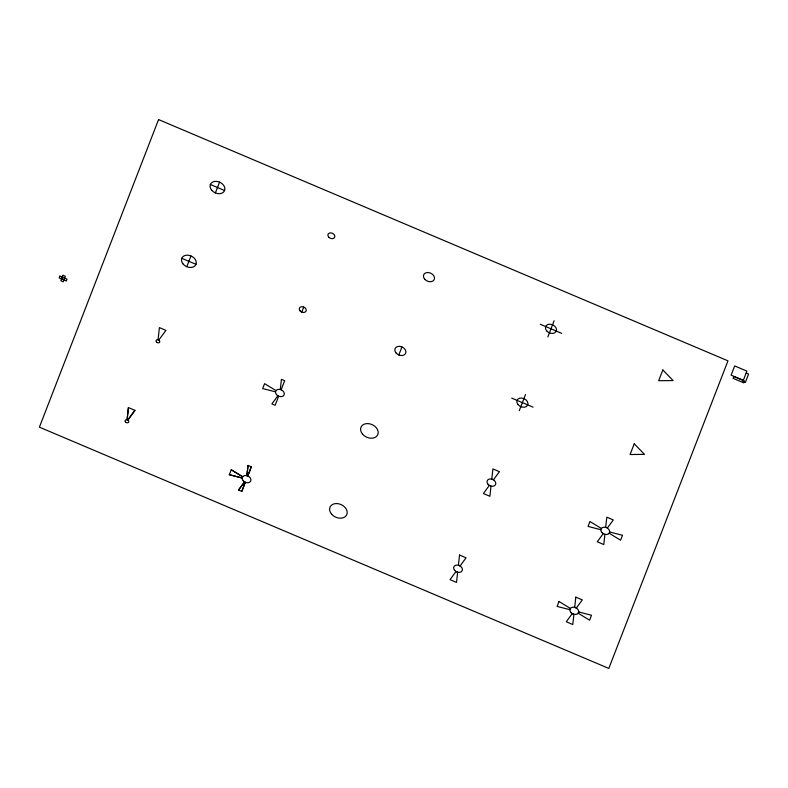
<?xml version="1.0" encoding="UTF-8"?>
<svg xmlns="http://www.w3.org/2000/svg" width="788" height="788" viewBox="0 0 788 788"><rect width="100%" height="100%" fill="white"/><g stroke="black" fill="none" stroke-linecap="round" stroke-linejoin="round"><path stroke-width="1.18" d="M127.085 419.827L128.424 407.583L134.925 410.341L127.784 420.103L127.085 419.827L128.424 407.583M158.053 339.835L159.403 327.621L165.913 330.369L158.752 340.13M246.93 475.627L248.053 465.432L251.313 466.811L247.816 475.922L246.821 475.666L248.053 465.432M280.292 389.508L281.424 379.314L284.675 380.693L281.149 389.794M491.013 486.097L489.89 496.292L483.379 493.534L489.358 485.388M491.791 479.124L492.914 468.929L499.425 471.687L493.446 479.823M604.898 534.353L603.775 544.538L597.265 541.78L603.244 533.643M605.667 527.369L606.799 517.174L613.3 519.932L607.331 528.078M61.454 278.913L62.163 277.1M64.045 280.006L64.754 278.194M186.795 266.708L190.962 255.942M215.39 192.893L219.566 182.126M231.229 469.766L242.606 476.789L242.172 478.07L229.318 474.681L231.229 469.766L242.635 476.73M301.784 312.107L303.735 307.054M241.778 491.416L245.304 482.315L244.497 481.931L238.518 490.037L241.778 491.416L245.304 482.335M247.777 475.922L251.313 466.811M278.666 396.197L275.14 405.298L271.89 403.919L277.869 395.783M398.807 354.974L401.939 346.897M519.253 410.715L525.517 394.561M547.857 336.9L554.112 320.746M127.774 420.093L134.925 410.341M238.518 490.037L244.497 481.931M275.514 391.863L262.69 388.563L264.591 383.648L276.007 390.612M600.889 529.733L588.065 526.423L589.966 521.508L601.382 528.472M609.676 531.989L622.51 535.288L620.599 540.213L609.193 533.24M229.318 474.681L242.152 477.991M746.157 373.039L748.6 374.073L745.359 382.436L742.917 381.402L746.876 371.099L734.682 365.928L731.106 375.157L743.311 380.328M210.357 184.49L224.6 190.529M540.312 324.292L561.667 333.344M181.762 258.316L195.995 264.344M511.707 398.117L533.062 407.16M457.651 572.216L456.518 582.411L450.017 579.653L455.986 571.517L457.651 572.216M459.552 555.048L458.419 565.242L460.084 565.942L466.053 557.805L459.552 555.048M573.91 614.315L572.787 624.51L566.276 621.752L572.255 613.616L573.91 614.315M575.811 597.146L574.688 607.341L576.343 608.04L582.322 599.904L575.811 597.146M59.868 276.125L59.169 277.937L66.34 280.981L67.039 279.169L59.868 276.125M63.02 275.317L60.893 280.824L63.188 281.789L65.315 276.283L63.02 275.317M158.565 119.579L39.4 427.155L608.809 668.421L727.974 360.845L158.565 119.579M558.987 601.471L557.077 606.396L569.911 609.695L570.394 608.444L558.987 601.471M634.241 443.762L630.075 454.528L644.486 454.371L634.241 443.762M662.846 369.946L658.67 380.712L673.09 380.555L662.846 369.946M578.688 611.961L578.205 613.212L589.611 620.186L591.522 615.261L578.688 611.961M733.815 376.477L733.106 378.319L743.783 382.85L744.493 380.998L733.815 376.477M125.479 421.954A1.931 1.438 25.2 0 0 128.651 422.112A1.931 1.438 25.2 0 0 126.602 419.728A1.931 1.438 25.2 0 0 125.479 421.954M156.467 341.992A1.931 1.438 25.2 0 0 159.629 342.15A1.931 1.438 25.2 0 0 157.58 339.756A1.931 1.438 25.2 0 0 156.467 341.992M183.161 264.098A7.732 5.772 25.2 0 0 195.828 264.719A7.732 5.772 25.2 0 0 187.642 255.164A7.732 5.772 25.2 0 0 183.161 264.098M211.755 190.282A7.732 5.772 25.2 0 0 224.432 190.903A7.732 5.772 25.2 0 0 216.247 181.348A7.732 5.772 25.2 0 0 211.755 190.282M243.147 480.759A4.6 3.428 25.2 0 0 250.673 481.133A4.6 3.428 25.2 0 0 245.807 475.459A4.6 3.428 25.2 0 0 243.147 480.759M276.509 394.64A4.6 3.428 25.2 0 0 284.044 395.015A4.6 3.428 25.2 0 0 279.179 389.341A4.6 3.428 25.2 0 0 276.509 394.64M299.992 310.777A3.625 2.699 25.2 0 0 305.971 311.26A3.625 2.699 25.2 0 0 302.306 306.699A3.625 2.699 25.2 0 0 299.992 310.777M328.675 237.06A3.625 2.699 25.2 0 0 334.614 237.355A3.625 2.699 25.2 0 0 330.783 232.874A3.625 2.699 25.2 0 0 328.675 237.06M331.61 514.17A9.19 6.856 25.2 0 0 346.661 514.909A9.19 6.856 25.2 0 0 336.939 503.562A9.19 6.856 25.2 0 0 331.61 514.17M362.588 434.198A9.19 6.856 25.2 0 0 377.649 434.937A9.19 6.856 25.2 0 0 367.917 423.589A9.19 6.856 25.2 0 0 362.588 434.198M395.95 352.857A5.802 4.324 25.2 0 0 405.505 353.635A5.802 4.324 25.2 0 0 399.654 346.336A5.802 4.324 25.2 0 0 395.95 352.857M424.683 279.198A5.802 4.324 25.2 0 0 434.188 279.671A5.802 4.324 25.2 0 0 428.042 272.5A5.802 4.324 25.2 0 0 424.683 279.198M454.637 570.374A4.6 3.428 25.2 0 0 462.162 570.748A4.6 3.428 25.2 0 0 457.306 565.065A4.6 3.428 25.2 0 0 454.637 570.374M488.008 484.256A4.6 3.428 25.2 0 0 495.534 484.62A4.6 3.428 25.2 0 0 490.668 478.946A4.6 3.428 25.2 0 0 488.008 484.256M517.962 404.559A5.802 4.324 25.2 0 0 527.527 405.327A5.802 4.324 25.2 0 0 521.666 398.029A5.802 4.324 25.2 0 0 517.962 404.559M546.695 330.901A5.802 4.324 25.2 0 0 556.2 331.364A5.802 4.324 25.2 0 0 550.063 324.203A5.802 4.324 25.2 0 0 546.695 330.901M570.906 612.473A4.6 3.428 25.2 0 0 578.431 612.847A4.6 3.428 25.2 0 0 573.565 607.164A4.6 3.428 25.2 0 0 570.906 612.473M601.884 532.501A4.6 3.428 25.2 0 0 609.41 532.875A4.6 3.428 25.2 0 0 604.554 527.202A4.6 3.428 25.2 0 0 601.884 532.501"/></g></svg>
